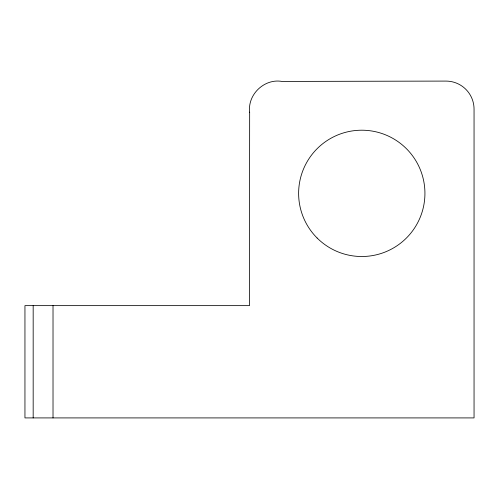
<?xml version="1.0" encoding="UTF-8"?>
<svg xmlns="http://www.w3.org/2000/svg" width="499" height="499" viewBox="0 0 499 499"><rect width="100%" height="100%" fill="white"/><g stroke="black" fill="none" stroke-linecap="round" stroke-linejoin="round"><path stroke-width="0.75" d="M53.019 305.637L53.019 417.913M33.171 305.637L33.171 417.913M249.662 112.15L249.5 305.637L24.95 305.637L24.95 417.913L474.05 417.913L474.05 109.156A28.069 28.069 0 0 0 445.981 81.088L281.904 81.424C264.383 78.355 247.435 94.504 249.662 112.15M317.121 238.017A63.155 63.155 0 0 0 422.778 209.711A63.155 63.155 0 0 0 345.427 132.36A63.155 63.155 0 0 0 317.121 238.017"/></g></svg>
